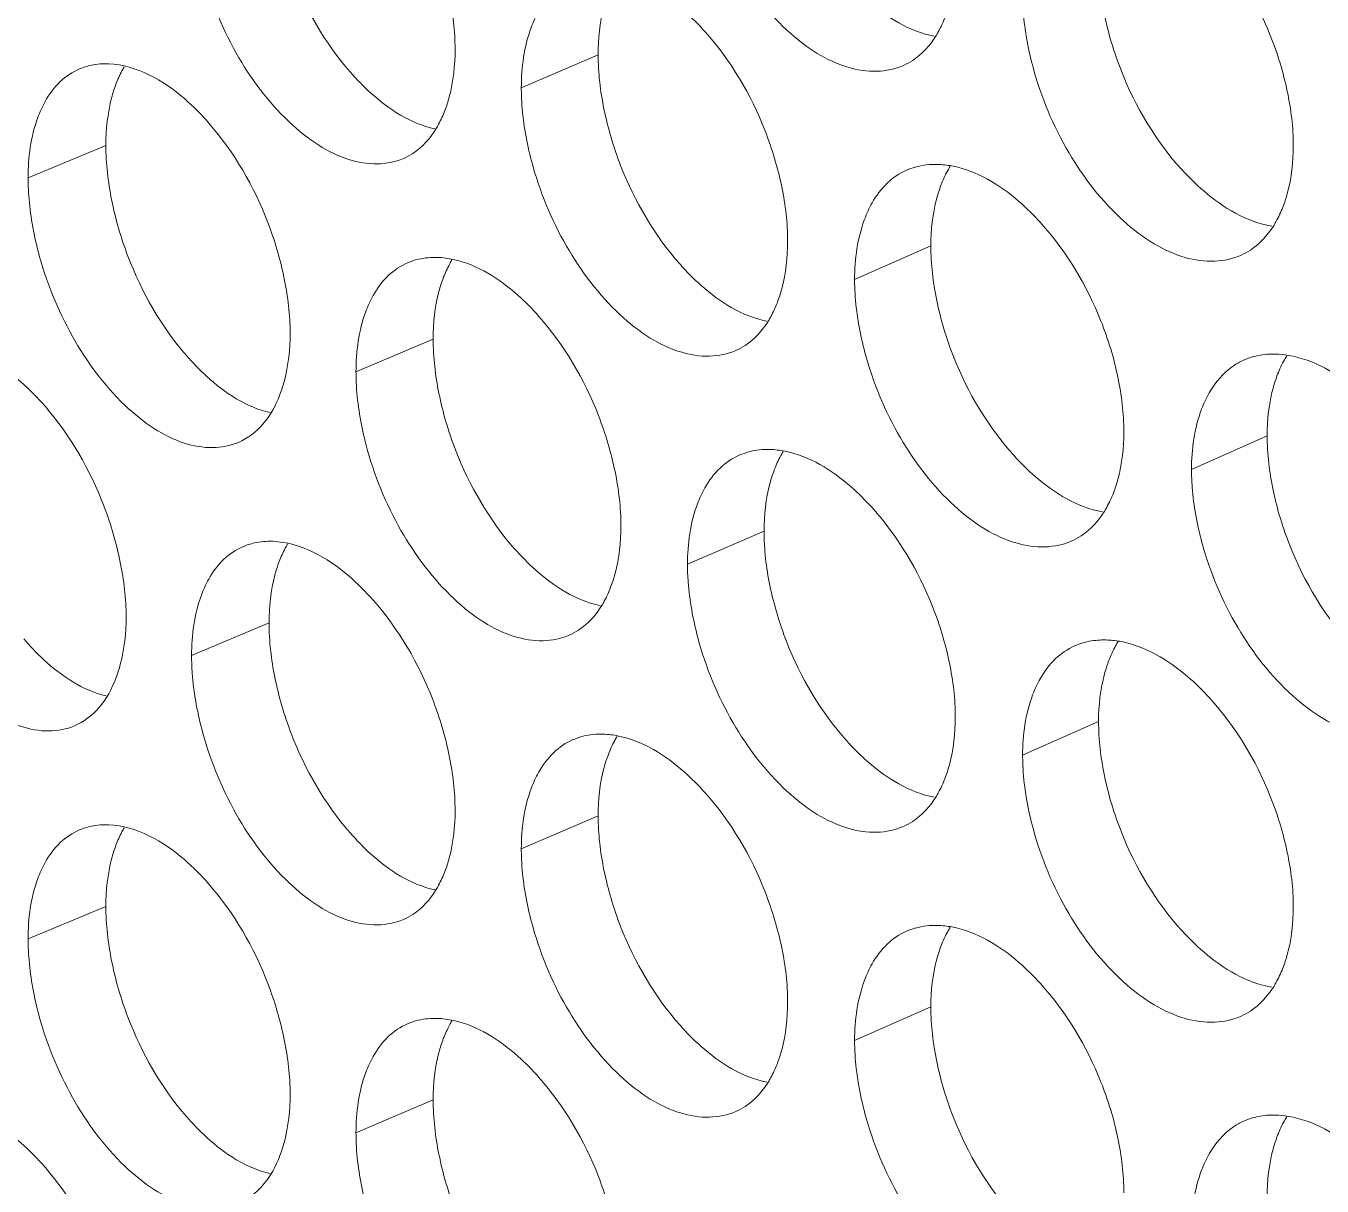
# Model space of a CAD drawing. Header units: millimetres. Extents: x 1177 to 4147, y 93 to 2194.
# Drawn here: x 2549.1 to 2562.51, y 931.65 to 943.65 of the extents above; entities that cross this region are included whole.
import ezdxf

# ---------------------------------------------------------------- set-up
doc = ezdxf.new("R2010")
doc.units = ezdxf.units.MM
doc.header["$LTSCALE"] = 0.1
doc.layers.get('0').update_dxf_attribs({"lineweight": 13})
doc.layers.add('标注', color=251, linetype='Continuous', lineweight=9)

# ---------------------------------------------------------------- blocks, each defined once
blk = doc.blocks.new('02')
at = {"layer": '标注'}
for p, q in [((4419.156, 938.919), (4418.02, 938.429)), ((4411.878, 937.578), (4410.728, 937.097)), ((4411.878, 937.578), (4410.728, 937.097)), ((4424.075, 936.091), (4422.948, 935.596)), ((4416.717, 934.716), (4415.576, 934.229)), ((4416.717, 934.716), (4415.576, 934.229)), ((4429.047, 933.286), (4427.929, 932.786)), ((4421.609, 931.877), (4420.477, 931.385)), ((4421.609, 931.877), (4420.477, 931.385)), ((4414.291, 930.519), (4413.145, 930.035)), ((4426.555, 929.061), (4425.432, 928.563)), ((4426.555, 929.061), (4425.432, 928.563)), ((4419.156, 927.669), (4418.02, 927.179)), ((4411.878, 926.328), (4410.728, 925.847)), ((4424.075, 924.841), (4422.948, 924.346)), ((4416.717, 923.466), (4415.576, 922.979))]:
    blk.add_line(p, q, dxfattribs=at)
for centre, radius, start, end in [((4411.856, 937.83), 0.952, 101.531, 112.7006), ((4411.856, 937.83), 0.952, 101.531, 112.7006), ((4424.114, 936.302), 0.993, 105.5171, 113.729), ((4416.719, 934.952), 0.968, 103.1675, 113.1121), ((4416.719, 934.952), 0.968, 103.1675, 113.1121), ((4429.11, 933.481), 1.009, 107.0166, 114.1413), ((4421.636, 932.096), 0.984, 104.7476, 113.5233), ((4421.636, 932.096), 0.984, 104.7476, 113.5233), ((4414.281, 930.763), 0.96, 102.3564, 112.9065), ((4426.606, 929.263), 1.001, 106.2734, 113.935), ((4426.606, 929.263), 1.001, 106.2734, 113.935), ((4419.171, 927.896), 0.976, 103.9644, 113.3177), ((4411.856, 926.58), 0.952, 101.531, 112.7006), ((4424.114, 925.052), 0.993, 105.5171, 113.729), ((4416.719, 923.702), 0.968, 103.1675, 113.1121), ((4429.11, 922.231), 1.009, 107.0166, 114.1413)]:
    blk.add_arc(centre, radius, start, end, dxfattribs=at)
for points, knots in [([(4417.041, 938.999), (4417.041, 939.268), (4416.974, 939.827), (4416.653, 940.911), (4416.21, 941.673), (4415.834, 942.101)], [0, 0, 0, 0, 0.238918, 0.495354, 1, 1, 1, 1]), ([(4414.291, 941.769), (4414.291, 941.5), (4414.357, 940.94), (4414.675, 939.857), (4415.114, 939.093), (4415.489, 938.665)], [0, 0, 0, 0, 0.239131, 0.495711, 1, 1, 1, 1]), ([(4420.629, 941.554), (4420.746, 941.114), (4421.087, 940.287), (4421.748, 939.422), (4422.365, 938.934), (4422.821, 938.719), (4423.267, 938.649), (4423.547, 938.707), (4423.669, 938.761)], [0, 0, 0, 0, 0.300212, 0.582985, 0.707214, 0.816283, 0.912228, 1, 1, 1, 1]), ([(4429.434, 937.573), (4429.434, 937.842), (4429.365, 938.401), (4429.035, 939.482), (4428.579, 940.239), (4428.194, 940.661)], [0, 0, 0, 0, 0.238564, 0.494601, 1, 1, 1, 1]), ([(4413.295, 940.203), (4413.409, 939.764), (4413.742, 938.939), (4414.389, 938.07), (4414.994, 937.577), (4415.442, 937.356), (4415.879, 937.28), (4416.156, 937.334), (4416.276, 937.385)], [0, 0, 0, 0, 0.301654, 0.585147, 0.709328, 0.817996, 0.913192, 1, 1, 1, 1]), ([(4426.555, 940.311), (4426.555, 940.041), (4426.623, 939.482), (4426.95, 938.4), (4427.402, 937.642), (4427.785, 937.22)], [0, 0, 0, 0, 0.238779, 0.49496, 1, 1, 1, 1]), ([(4420.738, 939.257), (4420.64, 939.367), (4420.28, 939.73), (4419.819, 940.023), (4419.459, 940.097)], [0, 0, 0, 0, 0.285164, 1, 1, 1, 1]), ([(4422.827, 940.031), (4422.926, 939.92), (4423.29, 939.553), (4423.761, 939.261), (4424.126, 939.192)], [0, 0, 0, 0, 0.285312, 1, 1, 1, 1]), ([(4419.308, 939.825), (4419.282, 939.759), (4419.189, 939.466), (4419.156, 939.155), (4419.156, 938.919)], [0, 0, 0, 0, 0.230606, 1, 1, 1, 1]), ([(4425.432, 939.813), (4425.432, 939.726), (4425.447, 939.362), (4425.514, 939.001), (4425.586, 938.733)], [0, 0, 0, 0, 0.238168, 1, 1, 1, 1]), ([(4418.275, 939.559), (4418.233, 939.483), (4418.072, 939.128), (4418.02, 938.731), (4418.02, 938.429)], [0, 0, 0, 0, 0.224262, 1, 1, 1, 1]), ([(4424.148, 939.194), (4424.161, 939.215), (4424.213, 939.304), (4424.256, 939.397), (4424.284, 939.469)], [0, 0, 0, 0, 0.242119, 1, 1, 1, 1]), ([(4421.958, 936.161), (4421.958, 936.43), (4421.89, 936.989), (4421.566, 938.072), (4421.118, 938.832), (4420.738, 939.257)], [0, 0, 0, 0, 0.238776, 0.495052, 1, 1, 1, 1]), ([(4423.669, 938.761), (4423.717, 938.782), (4423.909, 938.885), (4424.061, 939.054), (4424.148, 939.194)], [0, 0, 0, 0, 0.241108, 1, 1, 1, 1]), ([(4416.89, 938.093), (4416.915, 938.159), (4417.008, 938.452), (4417.041, 938.762), (4417.041, 938.999)], [0, 0, 0, 0, 0.230542, 1, 1, 1, 1]), ([(4419.156, 938.919), (4419.156, 938.649), (4419.223, 938.09), (4419.545, 937.007), (4419.99, 936.245), (4420.367, 935.82)], [0, 0, 0, 0, 0.23899, 0.49541, 1, 1, 1, 1]), ([(4411.489, 938.709), (4411.384, 938.665), (4411.181, 938.529), (4411.039, 938.333), (4410.979, 938.225)], [0, 0, 0, 0, 0.479105, 1, 1, 1, 1]), ([(4411.489, 938.709), (4411.384, 938.665), (4411.181, 938.529), (4411.039, 938.333), (4410.979, 938.225)], [0, 0, 0, 0, 0.479105, 1, 1, 1, 1]), ([(4413.402, 937.906), (4413.289, 938.035), (4412.887, 938.447), (4412.33, 938.768), (4411.921, 938.784)], [0, 0, 0, 0, 0.295157, 1, 1, 1, 1]), ([(4413.402, 937.906), (4413.289, 938.035), (4412.887, 938.447), (4412.33, 938.768), (4411.921, 938.784)], [0, 0, 0, 0, 0.295157, 1, 1, 1, 1]), ([(4412.149, 938.741), (4412.137, 938.722), (4412.091, 938.639), (4412.052, 938.551), (4412.027, 938.484)], [0, 0, 0, 0, 0.242084, 1, 1, 1, 1]), ([(4412.149, 938.741), (4412.137, 938.722), (4412.091, 938.639), (4412.052, 938.551), (4412.027, 938.484)], [0, 0, 0, 0, 0.242084, 1, 1, 1, 1]), ([(4415.489, 938.665), (4415.584, 938.556), (4415.935, 938.194), (4416.387, 937.9), (4416.741, 937.823)], [0, 0, 0, 0, 0.285359, 1, 1, 1, 1]), ([(4425.586, 938.733), (4425.704, 938.293), (4426.05, 937.465), (4426.72, 936.602), (4427.345, 936.118), (4427.808, 935.906), (4428.258, 935.84), (4428.542, 935.902), (4428.664, 935.957)], [0, 0, 0, 0, 0.299261, 0.581563, 0.705826, 0.815161, 0.911598, 1, 1, 1, 1]), ([(4412.027, 938.484), (4412.002, 938.418), (4411.91, 938.125), (4411.878, 937.815), (4411.878, 937.578)], [0, 0, 0, 0, 0.230164, 1, 1, 1, 1]), ([(4412.027, 938.484), (4412.002, 938.418), (4411.91, 938.125), (4411.878, 937.815), (4411.878, 937.578)], [0, 0, 0, 0, 0.230164, 1, 1, 1, 1]), ([(4418.02, 938.429), (4418.02, 938.342), (4418.034, 937.978), (4418.1, 937.616), (4418.171, 937.348)], [0, 0, 0, 0, 0.238083, 1, 1, 1, 1]), ([(4410.979, 938.225), (4410.937, 938.149), (4410.779, 937.794), (4410.728, 937.398), (4410.728, 937.097)], [0, 0, 0, 0, 0.223573, 1, 1, 1, 1]), ([(4410.979, 938.225), (4410.937, 938.149), (4410.779, 937.794), (4410.728, 937.398), (4410.728, 937.097)], [0, 0, 0, 0, 0.223573, 1, 1, 1, 1]), ([(4416.762, 937.828), (4416.774, 937.849), (4416.823, 937.934), (4416.863, 938.024), (4416.89, 938.093)], [0, 0, 0, 0, 0.242095, 1, 1, 1, 1]), ([(4414.602, 934.801), (4414.602, 935.071), (4414.535, 935.63), (4414.216, 936.714), (4413.776, 937.477), (4413.402, 937.906)], [0, 0, 0, 0, 0.238989, 0.495505, 1, 1, 1, 1]), ([(4414.602, 934.801), (4414.602, 935.071), (4414.535, 935.63), (4414.216, 936.714), (4413.776, 937.477), (4413.402, 937.906)], [0, 0, 0, 0, 0.238989, 0.495505, 1, 1, 1, 1]), ([(4416.276, 937.385), (4416.325, 937.406), (4416.522, 937.51), (4416.675, 937.684), (4416.762, 937.828)], [0, 0, 0, 0, 0.240168, 1, 1, 1, 1]), ([(4411.878, 937.578), (4411.878, 937.309), (4411.944, 936.749), (4412.26, 935.665), (4412.697, 934.9), (4413.069, 934.471)], [0, 0, 0, 0, 0.239203, 0.495862, 1, 1, 1, 1]), ([(4411.878, 937.578), (4411.878, 937.309), (4411.944, 936.749), (4412.26, 935.665), (4412.697, 934.9), (4413.069, 934.471)], [0, 0, 0, 0, 0.239203, 0.495862, 1, 1, 1, 1]), ([(4429.279, 936.665), (4429.305, 936.732), (4429.4, 937.025), (4429.434, 937.336), (4429.434, 937.573)], [0, 0, 0, 0, 0.231283, 1, 1, 1, 1]), ([(4418.171, 937.348), (4418.287, 936.908), (4418.626, 936.082), (4419.282, 935.216), (4419.895, 934.726), (4420.348, 934.509), (4420.791, 934.437), (4421.07, 934.493), (4421.191, 934.546)], [0, 0, 0, 0, 0.30069, 0.583702, 0.707914, 0.81685, 0.912547, 1, 1, 1, 1]), ([(4410.728, 937.097), (4410.728, 937.01), (4410.742, 936.645), (4410.807, 936.284), (4410.877, 936.015)], [0, 0, 0, 0, 0.238, 1, 1, 1, 1]), ([(4410.728, 937.097), (4410.728, 937.01), (4410.742, 936.645), (4410.807, 936.284), (4410.877, 936.015)], [0, 0, 0, 0, 0.238, 1, 1, 1, 1]), ([(4423.715, 937.211), (4423.61, 937.165), (4423.41, 937.028), (4423.267, 936.834), (4423.206, 936.727)], [0, 0, 0, 0, 0.481324, 1, 1, 1, 1]), ([(4424.363, 937.272), (4424.35, 937.251), (4424.298, 937.163), (4424.256, 937.07), (4424.228, 936.998)], [0, 0, 0, 0, 0.242103, 1, 1, 1, 1]), ([(4425.696, 936.437), (4425.596, 936.547), (4425.227, 936.914), (4424.752, 937.206), (4424.385, 937.274)], [0, 0, 0, 0, 0.285125, 1, 1, 1, 1]), ([(4427.785, 937.22), (4427.887, 937.109), (4428.26, 936.739), (4428.743, 936.448), (4429.116, 936.385)], [0, 0, 0, 0, 0.285248, 1, 1, 1, 1]), ([(4424.228, 936.998), (4424.203, 936.932), (4424.108, 936.639), (4424.075, 936.328), (4424.075, 936.091)], [0, 0, 0, 0, 0.230902, 1, 1, 1, 1]), ([(4423.206, 936.727), (4423.163, 936.651), (4423.001, 936.295), (4422.948, 935.898), (4422.948, 935.596)], [0, 0, 0, 0, 0.224731, 1, 1, 1, 1]), ([(4429.139, 936.385), (4429.152, 936.406), (4429.206, 936.496), (4429.25, 936.591), (4429.279, 936.665)], [0, 0, 0, 0, 0.242155, 1, 1, 1, 1]), ([(4426.929, 933.346), (4426.929, 933.616), (4426.86, 934.175), (4426.532, 935.256), (4426.079, 936.014), (4425.696, 936.437)], [0, 0, 0, 0, 0.238635, 0.494751, 1, 1, 1, 1]), ([(4428.664, 935.957), (4428.712, 935.978), (4428.901, 936.081), (4429.052, 936.247), (4429.139, 936.385)], [0, 0, 0, 0, 0.24169, 1, 1, 1, 1]), ([(4421.806, 935.254), (4421.831, 935.321), (4421.925, 935.614), (4421.958, 935.924), (4421.958, 936.161)], [0, 0, 0, 0, 0.230838, 1, 1, 1, 1]), ([(4410.877, 936.015), (4410.991, 935.576), (4411.321, 934.751), (4411.963, 933.881), (4412.564, 933.386), (4413.009, 933.164), (4413.444, 933.085), (4413.719, 933.137), (4413.839, 933.188)], [0, 0, 0, 0, 0.302139, 0.585875, 0.710041, 0.818575, 0.913518, 1, 1, 1, 1]), ([(4410.877, 936.015), (4410.991, 935.576), (4411.321, 934.751), (4411.963, 933.881), (4412.564, 933.386), (4413.009, 933.164), (4413.444, 933.085), (4413.719, 933.137), (4413.839, 933.188)], [0, 0, 0, 0, 0.302139, 0.585875, 0.710041, 0.818575, 0.913518, 1, 1, 1, 1]), ([(4424.075, 936.091), (4424.075, 935.821), (4424.143, 935.262), (4424.468, 934.18), (4424.918, 933.421), (4425.3, 932.998)], [0, 0, 0, 0, 0.238849, 0.49511, 1, 1, 1, 1]), ([(4416.339, 935.842), (4416.234, 935.798), (4416.032, 935.661), (4415.89, 935.466), (4415.83, 935.359)], [0, 0, 0, 0, 0.480026, 1, 1, 1, 1]), ([(4416.339, 935.842), (4416.234, 935.798), (4416.032, 935.661), (4415.89, 935.466), (4415.83, 935.359)], [0, 0, 0, 0, 0.480026, 1, 1, 1, 1]), ([(4416.994, 935.887), (4416.982, 935.866), (4416.934, 935.781), (4416.894, 935.692), (4416.867, 935.623)], [0, 0, 0, 0, 0.242079, 1, 1, 1, 1]), ([(4416.994, 935.887), (4416.982, 935.866), (4416.934, 935.781), (4416.894, 935.692), (4416.867, 935.623)], [0, 0, 0, 0, 0.242079, 1, 1, 1, 1]), ([(4418.279, 935.051), (4418.183, 935.16), (4417.827, 935.522), (4417.372, 935.816), (4417.015, 935.892)], [0, 0, 0, 0, 0.285173, 1, 1, 1, 1]), ([(4418.279, 935.051), (4418.183, 935.16), (4417.827, 935.522), (4417.372, 935.816), (4417.015, 935.892)], [0, 0, 0, 0, 0.285173, 1, 1, 1, 1]), ([(4420.367, 935.82), (4420.465, 935.71), (4420.825, 935.344), (4421.289, 935.051), (4421.651, 934.98)], [0, 0, 0, 0, 0.285334, 1, 1, 1, 1]), ([(4416.867, 935.623), (4416.842, 935.556), (4416.749, 935.263), (4416.717, 934.953), (4416.717, 934.716)], [0, 0, 0, 0, 0.230459, 1, 1, 1, 1]), ([(4416.867, 935.623), (4416.842, 935.556), (4416.749, 935.263), (4416.717, 934.953), (4416.717, 934.716)], [0, 0, 0, 0, 0.230459, 1, 1, 1, 1]), ([(4422.948, 935.596), (4422.948, 935.509), (4422.963, 935.145), (4423.029, 934.784), (4423.101, 934.515)], [0, 0, 0, 0, 0.23814, 1, 1, 1, 1]), ([(4415.83, 935.359), (4415.787, 935.283), (4415.627, 934.927), (4415.576, 934.531), (4415.576, 934.229)], [0, 0, 0, 0, 0.22403, 1, 1, 1, 1]), ([(4415.83, 935.359), (4415.787, 935.283), (4415.627, 934.927), (4415.576, 934.531), (4415.576, 934.229)], [0, 0, 0, 0, 0.22403, 1, 1, 1, 1]), ([(4421.673, 934.983), (4421.686, 935.004), (4421.736, 935.091), (4421.778, 935.183), (4421.806, 935.254)], [0, 0, 0, 0, 0.242107, 1, 1, 1, 1]), ([(4419.493, 931.952), (4419.493, 932.221), (4419.425, 932.781), (4419.102, 933.863), (4418.657, 934.625), (4418.279, 935.051)], [0, 0, 0, 0, 0.238846, 0.495203, 1, 1, 1, 1]), ([(4419.493, 931.952), (4419.493, 932.221), (4419.425, 932.781), (4419.102, 933.863), (4418.657, 934.625), (4418.279, 935.051)], [0, 0, 0, 0, 0.238846, 0.495203, 1, 1, 1, 1]), ([(4414.452, 933.896), (4414.477, 933.962), (4414.57, 934.255), (4414.602, 934.565), (4414.602, 934.801)], [0, 0, 0, 0, 0.230395, 1, 1, 1, 1]), ([(4414.452, 933.896), (4414.477, 933.962), (4414.57, 934.255), (4414.602, 934.565), (4414.602, 934.801)], [0, 0, 0, 0, 0.230395, 1, 1, 1, 1]), ([(4421.191, 934.546), (4421.24, 934.567), (4421.433, 934.671), (4421.586, 934.842), (4421.673, 934.983)], [0, 0, 0, 0, 0.240804, 1, 1, 1, 1]), ([(4416.717, 934.716), (4416.717, 934.447), (4416.783, 933.887), (4417.103, 932.804), (4417.545, 932.041), (4417.921, 931.614)], [0, 0, 0, 0, 0.23906, 0.495561, 1, 1, 1, 1]), ([(4416.717, 934.716), (4416.717, 934.447), (4416.783, 933.887), (4417.103, 932.804), (4417.545, 932.041), (4417.921, 931.614)], [0, 0, 0, 0, 0.23906, 0.495561, 1, 1, 1, 1]), ([(4410.983, 933.717), (4410.871, 933.847), (4410.472, 934.258), (4409.918, 934.582), (4409.51, 934.598)], [0, 0, 0, 0, 0.295598, 1, 1, 1, 1]), ([(4413.069, 934.471), (4413.163, 934.363), (4413.51, 934.002), (4413.955, 933.708), (4414.306, 933.628)], [0, 0, 0, 0, 0.285361, 1, 1, 1, 1]), ([(4413.069, 934.471), (4413.163, 934.363), (4413.51, 934.002), (4413.955, 933.708), (4414.306, 933.628)], [0, 0, 0, 0, 0.285361, 1, 1, 1, 1]), ([(4423.101, 934.515), (4423.219, 934.075), (4423.562, 933.248), (4424.227, 932.384), (4424.849, 931.898), (4425.308, 931.685), (4425.756, 931.617), (4426.038, 931.676), (4426.16, 931.731)], [0, 0, 0, 0, 0.299735, 0.582272, 0.706518, 0.81572, 0.911912, 1, 1, 1, 1]), ([(4429.168, 934.493), (4429.138, 934.494), (4429.019, 934.492), (4428.9, 934.472), (4428.815, 934.446)], [0, 0, 0, 0, 0.25678, 1, 1, 1, 1]), ([(4429.341, 934.475), (4429.328, 934.453), (4429.274, 934.363), (4429.23, 934.268), (4429.202, 934.194)], [0, 0, 0, 0, 0.242139, 1, 1, 1, 1]), ([(4430.706, 933.64), (4430.604, 933.752), (4430.226, 934.121), (4429.739, 934.412), (4429.364, 934.474)], [0, 0, 0, 0, 0.285061, 1, 1, 1, 1]), ([(4415.576, 934.229), (4415.576, 934.143), (4415.59, 933.778), (4415.656, 933.416), (4415.726, 933.148)], [0, 0, 0, 0, 0.238055, 1, 1, 1, 1]), ([(4415.576, 934.229), (4415.576, 934.143), (4415.59, 933.778), (4415.656, 933.416), (4415.726, 933.148)], [0, 0, 0, 0, 0.238055, 1, 1, 1, 1]), ([(4428.698, 934.402), (4428.646, 934.378), (4428.438, 934.263), (4428.279, 934.073), (4428.19, 933.918)], [0, 0, 0, 0, 0.240345, 1, 1, 1, 1]), ([(4429.202, 934.194), (4429.176, 934.128), (4429.081, 933.835), (4429.047, 933.523), (4429.047, 933.286)], [0, 0, 0, 0, 0.231198, 1, 1, 1, 1]), ([(4413.839, 933.188), (4413.976, 933.246), (4414.239, 933.449), (4414.392, 933.737), (4414.452, 933.896)], [0, 0, 0, 0, 0.468447, 1, 1, 1, 1]), ([(4413.839, 933.188), (4413.976, 933.246), (4414.239, 933.449), (4414.392, 933.737), (4414.452, 933.896)], [0, 0, 0, 0, 0.468447, 1, 1, 1, 1]), ([(4428.19, 933.918), (4428.147, 933.841), (4427.983, 933.486), (4427.929, 933.088), (4427.929, 932.786)], [0, 0, 0, 0, 0.225206, 1, 1, 1, 1]), ([(4412.177, 930.609), (4412.177, 930.879), (4412.11, 931.439), (4411.793, 932.523), (4411.355, 933.287), (4410.983, 933.717)], [0, 0, 0, 0, 0.23906, 0.495656, 1, 1, 1, 1]), ([(4426.775, 932.439), (4426.8, 932.506), (4426.895, 932.799), (4426.929, 933.11), (4426.929, 933.346)], [0, 0, 0, 0, 0.231134, 1, 1, 1, 1]), ([(4429.047, 933.286), (4429.047, 933.017), (4429.116, 932.458), (4429.444, 931.377), (4429.9, 930.619), (4430.284, 930.199)], [0, 0, 0, 0, 0.238709, 0.494811, 1, 1, 1, 1]), ([(4415.726, 933.148), (4415.842, 932.709), (4416.177, 931.882), (4416.829, 931.015), (4417.438, 930.523), (4417.888, 930.305), (4418.328, 930.23), (4418.606, 930.286), (4418.727, 930.338)], [0, 0, 0, 0, 0.301171, 0.584422, 0.708619, 0.817421, 0.912868, 1, 1, 1, 1]), ([(4415.726, 933.148), (4415.842, 932.709), (4416.177, 931.882), (4416.829, 931.015), (4417.438, 930.523), (4417.888, 930.305), (4418.328, 930.23), (4418.606, 930.286), (4418.727, 930.338)], [0, 0, 0, 0, 0.301171, 0.584422, 0.708619, 0.817421, 0.912868, 1, 1, 1, 1]), ([(4421.243, 932.999), (4421.138, 932.953), (4420.937, 932.817), (4420.795, 932.622), (4420.734, 932.515)], [0, 0, 0, 0, 0.480902, 1, 1, 1, 1]), ([(4421.243, 932.999), (4421.138, 932.953), (4420.937, 932.817), (4420.795, 932.622), (4420.734, 932.515)], [0, 0, 0, 0, 0.480902, 1, 1, 1, 1]), ([(4421.893, 933.055), (4421.881, 933.034), (4421.83, 932.947), (4421.788, 932.855), (4421.761, 932.784)], [0, 0, 0, 0, 0.242091, 1, 1, 1, 1]), ([(4421.893, 933.055), (4421.881, 933.034), (4421.83, 932.947), (4421.788, 932.855), (4421.761, 932.784)], [0, 0, 0, 0, 0.242091, 1, 1, 1, 1]), ([(4423.21, 932.219), (4423.111, 932.329), (4422.747, 932.694), (4422.279, 932.987), (4421.915, 933.058)], [0, 0, 0, 0, 0.285148, 1, 1, 1, 1]), ([(4423.21, 932.219), (4423.111, 932.329), (4422.747, 932.694), (4422.279, 932.987), (4421.915, 933.058)], [0, 0, 0, 0, 0.285148, 1, 1, 1, 1]), ([(4425.3, 932.998), (4425.4, 932.887), (4425.769, 932.518), (4426.246, 932.226), (4426.614, 932.161)], [0, 0, 0, 0, 0.285283, 1, 1, 1, 1]), ([(4421.761, 932.784), (4421.736, 932.718), (4421.642, 932.424), (4421.609, 932.113), (4421.609, 931.877)], [0, 0, 0, 0, 0.230754, 1, 1, 1, 1]), ([(4421.761, 932.784), (4421.736, 932.718), (4421.642, 932.424), (4421.609, 932.113), (4421.609, 931.877)], [0, 0, 0, 0, 0.230754, 1, 1, 1, 1]), ([(4427.929, 932.786), (4427.929, 932.699), (4427.944, 932.335), (4428.011, 931.974), (4428.084, 931.706)], [0, 0, 0, 0, 0.238197, 1, 1, 1, 1]), ([(4420.734, 932.515), (4420.691, 932.439), (4420.53, 932.084), (4420.477, 931.686), (4420.477, 931.385)], [0, 0, 0, 0, 0.224496, 1, 1, 1, 1]), ([(4420.734, 932.515), (4420.691, 932.439), (4420.53, 932.084), (4420.477, 931.686), (4420.477, 931.385)], [0, 0, 0, 0, 0.224496, 1, 1, 1, 1]), ([(4426.637, 932.162), (4426.65, 932.183), (4426.703, 932.272), (4426.746, 932.366), (4426.775, 932.439)], [0, 0, 0, 0, 0.242135, 1, 1, 1, 1]), ([(4424.437, 929.126), (4424.437, 929.395), (4424.369, 929.954), (4424.042, 931.036), (4423.591, 931.795), (4423.21, 932.219)], [0, 0, 0, 0, 0.238705, 0.494901, 1, 1, 1, 1]), ([(4424.437, 929.126), (4424.437, 929.395), (4424.369, 929.954), (4424.042, 931.036), (4423.591, 931.795), (4423.21, 932.219)], [0, 0, 0, 0, 0.238705, 0.494901, 1, 1, 1, 1]), ([(4426.16, 931.731), (4426.208, 931.752), (4426.399, 931.855), (4426.55, 932.023), (4426.637, 932.162)], [0, 0, 0, 0, 0.241404, 1, 1, 1, 1]), ([(4419.341, 931.046), (4419.366, 931.112), (4419.46, 931.405), (4419.493, 931.715), (4419.493, 931.952)], [0, 0, 0, 0, 0.23069, 1, 1, 1, 1]), ([(4419.341, 931.046), (4419.366, 931.112), (4419.46, 931.405), (4419.493, 931.715), (4419.493, 931.952)], [0, 0, 0, 0, 0.23069, 1, 1, 1, 1]), ([(4408.472, 931.832), (4408.585, 931.393), (4408.913, 930.568), (4409.551, 929.698), (4410.148, 929.201), (4410.589, 928.977), (4411.022, 928.896), (4411.296, 928.947), (4411.415, 928.997)], [0, 0, 0, 0, 0.302626, 0.586607, 0.710758, 0.819158, 0.913847, 1, 1, 1, 1]), ([(4421.609, 931.877), (4421.609, 931.607), (4421.676, 931.048), (4422, 929.966), (4422.447, 929.205), (4422.827, 928.781)], [0, 0, 0, 0, 0.238919, 0.49526, 1, 1, 1, 1]), ([(4421.609, 931.877), (4421.609, 931.607), (4421.676, 931.048), (4422, 929.966), (4422.447, 929.205), (4422.827, 928.781)], [0, 0, 0, 0, 0.238919, 0.49526, 1, 1, 1, 1]), ([(4413.907, 931.648), (4413.802, 931.603), (4413.6, 931.467), (4413.458, 931.272), (4413.398, 931.164)], [0, 0, 0, 0, 0.479572, 1, 1, 1, 1]), ([(4415.834, 930.851), (4415.72, 930.98), (4415.315, 931.391), (4414.756, 931.71), (4414.345, 931.725)], [0, 0, 0, 0, 0.29472, 1, 1, 1, 1]), ([(4414.565, 931.686), (4414.553, 931.666), (4414.506, 931.582), (4414.466, 931.494), (4414.44, 931.425)], [0, 0, 0, 0, 0.242079, 1, 1, 1, 1]), ([(4417.921, 931.614), (4418.018, 931.505), (4418.373, 931.141), (4418.831, 930.848), (4419.189, 930.773)], [0, 0, 0, 0, 0.28535, 1, 1, 1, 1]), ([(4417.921, 931.614), (4418.018, 931.505), (4418.373, 931.141), (4418.831, 930.848), (4419.189, 930.773)], [0, 0, 0, 0, 0.28535, 1, 1, 1, 1]), ([(4428.084, 931.706), (4428.203, 931.266), (4428.552, 930.437), (4429.226, 929.576), (4429.855, 929.094), (4430.321, 928.884), (4430.774, 928.82), (4431.058, 928.883), (4431.182, 928.939)], [0, 0, 0, 0, 0.298788, 0.580857, 0.705138, 0.814605, 0.911286, 1, 1, 1, 1]), ([(4414.44, 931.425), (4414.415, 931.359), (4414.323, 931.066), (4414.291, 930.756), (4414.291, 930.519)], [0, 0, 0, 0, 0.230311, 1, 1, 1, 1]), ([(4420.477, 931.385), (4420.477, 931.298), (4420.492, 930.933), (4420.558, 930.572), (4420.629, 930.304)], [0, 0, 0, 0, 0.238111, 1, 1, 1, 1]), ([(4420.477, 931.385), (4420.477, 931.298), (4420.492, 930.933), (4420.558, 930.572), (4420.629, 930.304)], [0, 0, 0, 0, 0.238111, 1, 1, 1, 1]), ([(4413.398, 931.164), (4413.356, 931.088), (4413.196, 930.733), (4413.145, 930.336), (4413.145, 930.035)], [0, 0, 0, 0, 0.2238, 1, 1, 1, 1]), ([(4419.211, 930.778), (4419.223, 930.798), (4419.273, 930.885), (4419.314, 930.975), (4419.341, 931.046)], [0, 0, 0, 0, 0.242099, 1, 1, 1, 1]), ([(4419.211, 930.778), (4419.223, 930.798), (4419.273, 930.885), (4419.314, 930.975), (4419.341, 931.046)], [0, 0, 0, 0, 0.242099, 1, 1, 1, 1]), ([(4417.041, 927.749), (4417.041, 928.018), (4416.974, 928.577), (4416.653, 929.661), (4416.21, 930.423), (4415.834, 930.851)], [0, 0, 0, 0, 0.238918, 0.495354, 1, 1, 1, 1]), ([(4418.727, 930.338), (4418.776, 930.359), (4418.971, 930.463), (4419.124, 930.635), (4419.211, 930.778)], [0, 0, 0, 0, 0.240491, 1, 1, 1, 1]), ([(4418.727, 930.338), (4418.776, 930.359), (4418.971, 930.463), (4419.124, 930.635), (4419.211, 930.778)], [0, 0, 0, 0, 0.240491, 1, 1, 1, 1]), ([(4412.027, 929.704), (4412.052, 929.77), (4412.145, 930.063), (4412.177, 930.373), (4412.177, 930.609)], [0, 0, 0, 0, 0.230247, 1, 1, 1, 1]), ([(4414.291, 930.519), (4414.291, 930.25), (4414.357, 929.69), (4414.675, 928.607), (4415.114, 927.843), (4415.489, 927.415)], [0, 0, 0, 0, 0.239131, 0.495711, 1, 1, 1, 1]), ([(4410.664, 930.283), (4410.756, 930.175), (4411.099, 929.816), (4411.537, 929.521), (4411.884, 929.439)], [0, 0, 0, 0, 0.285356, 1, 1, 1, 1]), ([(4420.629, 930.304), (4420.746, 929.864), (4421.087, 929.037), (4421.748, 928.172), (4422.365, 927.684), (4422.821, 927.469), (4423.267, 927.399), (4423.547, 927.457), (4423.669, 927.511)], [0, 0, 0, 0, 0.300212, 0.582985, 0.707214, 0.816283, 0.912228, 1, 1, 1, 1]), ([(4420.629, 930.304), (4420.746, 929.864), (4421.087, 929.037), (4421.748, 928.172), (4422.365, 927.684), (4422.821, 927.469), (4423.267, 927.399), (4423.547, 927.457), (4423.669, 927.511)], [0, 0, 0, 0, 0.300212, 0.582985, 0.707214, 0.816283, 0.912228, 1, 1, 1, 1]), ([(4426.665, 930.267), (4426.635, 930.268), (4426.521, 930.266), (4426.407, 930.248), (4426.325, 930.224)], [0, 0, 0, 0, 0.256633, 1, 1, 1, 1]), ([(4426.665, 930.267), (4426.635, 930.268), (4426.521, 930.266), (4426.407, 930.248), (4426.325, 930.224)], [0, 0, 0, 0, 0.256633, 1, 1, 1, 1]), ([(4426.845, 930.246), (4426.832, 930.224), (4426.78, 930.135), (4426.737, 930.041), (4426.708, 929.968)], [0, 0, 0, 0, 0.242119, 1, 1, 1, 1]), ([(4426.845, 930.246), (4426.832, 930.224), (4426.78, 930.135), (4426.737, 930.041), (4426.708, 929.968)], [0, 0, 0, 0, 0.242119, 1, 1, 1, 1]), ([(4428.194, 929.411), (4428.093, 929.522), (4427.72, 929.89), (4427.239, 930.181), (4426.868, 930.247)], [0, 0, 0, 0, 0.285096, 1, 1, 1, 1]), ([(4428.194, 929.411), (4428.093, 929.522), (4427.72, 929.89), (4427.239, 930.181), (4426.868, 930.247)], [0, 0, 0, 0, 0.285096, 1, 1, 1, 1]), ([(4413.145, 930.035), (4413.145, 929.949), (4413.16, 929.584), (4413.224, 929.222), (4413.295, 928.953)], [0, 0, 0, 0, 0.238027, 1, 1, 1, 1]), ([(4426.2, 930.178), (4426.095, 930.132), (4425.895, 929.995), (4425.752, 929.801), (4425.692, 929.694)], [0, 0, 0, 0, 0.481736, 1, 1, 1, 1]), ([(4426.2, 930.178), (4426.095, 930.132), (4425.895, 929.995), (4425.752, 929.801), (4425.692, 929.694)], [0, 0, 0, 0, 0.481736, 1, 1, 1, 1]), ([(4426.708, 929.968), (4426.683, 929.902), (4426.588, 929.609), (4426.555, 929.297), (4426.555, 929.061)], [0, 0, 0, 0, 0.23105, 1, 1, 1, 1]), ([(4426.708, 929.968), (4426.683, 929.902), (4426.588, 929.609), (4426.555, 929.297), (4426.555, 929.061)], [0, 0, 0, 0, 0.23105, 1, 1, 1, 1]), ([(4411.415, 928.997), (4411.552, 929.054), (4411.815, 929.257), (4411.967, 929.546), (4412.027, 929.704)], [0, 0, 0, 0, 0.467837, 1, 1, 1, 1]), ([(4425.692, 929.694), (4425.648, 929.618), (4425.485, 929.263), (4425.432, 928.865), (4425.432, 928.563)], [0, 0, 0, 0, 0.224968, 1, 1, 1, 1]), ([(4425.692, 929.694), (4425.648, 929.618), (4425.485, 929.263), (4425.432, 928.865), (4425.432, 928.563)], [0, 0, 0, 0, 0.224968, 1, 1, 1, 1]), ([(4429.434, 926.323), (4429.434, 926.592), (4429.365, 927.151), (4429.035, 928.232), (4428.579, 928.989), (4428.194, 929.411)], [0, 0, 0, 0, 0.238564, 0.494601, 1, 1, 1, 1]), ([(4429.434, 926.323), (4429.434, 926.592), (4429.365, 927.151), (4429.035, 928.232), (4428.579, 928.989), (4428.194, 929.411)], [0, 0, 0, 0, 0.238564, 0.494601, 1, 1, 1, 1]), ([(4424.284, 928.219), (4424.309, 928.285), (4424.404, 928.578), (4424.437, 928.889), (4424.437, 929.126)], [0, 0, 0, 0, 0.230986, 1, 1, 1, 1]), ([(4424.284, 928.219), (4424.309, 928.285), (4424.404, 928.578), (4424.437, 928.889), (4424.437, 929.126)], [0, 0, 0, 0, 0.230986, 1, 1, 1, 1]), ([(4426.555, 929.061), (4426.555, 928.791), (4426.623, 928.232), (4426.95, 927.15), (4427.402, 926.392), (4427.785, 925.97)], [0, 0, 0, 0, 0.238779, 0.49496, 1, 1, 1, 1]), ([(4426.555, 929.061), (4426.555, 928.791), (4426.623, 928.232), (4426.95, 927.15), (4427.402, 926.392), (4427.785, 925.97)], [0, 0, 0, 0, 0.238779, 0.49496, 1, 1, 1, 1]), ([(4413.295, 928.953), (4413.409, 928.514), (4413.742, 927.689), (4414.389, 926.82), (4414.994, 926.327), (4415.442, 926.106), (4415.879, 926.03), (4416.156, 926.084), (4416.276, 926.135)], [0, 0, 0, 0, 0.301654, 0.585147, 0.709328, 0.817996, 0.913192, 1, 1, 1, 1]), ([(4418.784, 928.793), (4418.68, 928.748), (4418.478, 928.611), (4418.336, 928.416), (4418.275, 928.309)], [0, 0, 0, 0, 0.48047, 1, 1, 1, 1]), ([(4419.437, 928.843), (4419.425, 928.822), (4419.375, 928.736), (4419.334, 928.646), (4419.308, 928.575)], [0, 0, 0, 0, 0.242083, 1, 1, 1, 1]), ([(4420.738, 928.007), (4420.64, 928.117), (4420.28, 928.48), (4419.819, 928.773), (4419.459, 928.847)], [0, 0, 0, 0, 0.285164, 1, 1, 1, 1]), ([(4422.827, 928.781), (4422.926, 928.67), (4423.29, 928.303), (4423.761, 928.011), (4424.126, 927.942)], [0, 0, 0, 0, 0.285312, 1, 1, 1, 1]), ([(4422.827, 928.781), (4422.926, 928.67), (4423.29, 928.303), (4423.761, 928.011), (4424.126, 927.942)], [0, 0, 0, 0, 0.285312, 1, 1, 1, 1]), ([(4419.308, 928.575), (4419.282, 928.509), (4419.189, 928.216), (4419.156, 927.905), (4419.156, 927.669)], [0, 0, 0, 0, 0.230606, 1, 1, 1, 1]), ([(4425.432, 928.563), (4425.432, 928.476), (4425.447, 928.112), (4425.514, 927.751), (4425.586, 927.483)], [0, 0, 0, 0, 0.238168, 1, 1, 1, 1]), ([(4425.432, 928.563), (4425.432, 928.476), (4425.447, 928.112), (4425.514, 927.751), (4425.586, 927.483)], [0, 0, 0, 0, 0.238168, 1, 1, 1, 1]), ([(4418.275, 928.309), (4418.233, 928.233), (4418.072, 927.878), (4418.02, 927.481), (4418.02, 927.179)], [0, 0, 0, 0, 0.224262, 1, 1, 1, 1]), ([(4424.148, 927.944), (4424.161, 927.965), (4424.213, 928.054), (4424.256, 928.147), (4424.284, 928.219)], [0, 0, 0, 0, 0.242119, 1, 1, 1, 1]), ([(4424.148, 927.944), (4424.161, 927.965), (4424.213, 928.054), (4424.256, 928.147), (4424.284, 928.219)], [0, 0, 0, 0, 0.242119, 1, 1, 1, 1]), ([(4421.958, 924.911), (4421.958, 925.18), (4421.89, 925.739), (4421.566, 926.822), (4421.118, 927.582), (4420.738, 928.007)], [0, 0, 0, 0, 0.238776, 0.495052, 1, 1, 1, 1]), ([(4423.669, 927.511), (4423.717, 927.532), (4423.909, 927.635), (4424.061, 927.804), (4424.148, 927.944)], [0, 0, 0, 0, 0.241108, 1, 1, 1, 1]), ([(4423.669, 927.511), (4423.717, 927.532), (4423.909, 927.635), (4424.061, 927.804), (4424.148, 927.944)], [0, 0, 0, 0, 0.241108, 1, 1, 1, 1]), ([(4416.89, 926.843), (4416.915, 926.909), (4417.008, 927.202), (4417.041, 927.512), (4417.041, 927.749)], [0, 0, 0, 0, 0.230542, 1, 1, 1, 1]), ([(4413.402, 926.656), (4413.289, 926.785), (4412.887, 927.197), (4412.33, 927.518), (4411.921, 927.534)], [0, 0, 0, 0, 0.295157, 1, 1, 1, 1]), ([(4419.156, 927.669), (4419.156, 927.399), (4419.223, 926.84), (4419.545, 925.757), (4419.99, 924.995), (4420.367, 924.57)], [0, 0, 0, 0, 0.23899, 0.49541, 1, 1, 1, 1]), ([(4411.489, 927.459), (4411.384, 927.415), (4411.181, 927.279), (4411.039, 927.083), (4410.979, 926.975)], [0, 0, 0, 0, 0.479105, 1, 1, 1, 1]), ([(4412.149, 927.491), (4412.137, 927.472), (4412.091, 927.389), (4412.052, 927.301), (4412.027, 927.234)], [0, 0, 0, 0, 0.242084, 1, 1, 1, 1]), ([(4415.489, 927.415), (4415.584, 927.306), (4415.935, 926.944), (4416.387, 926.65), (4416.741, 926.573)], [0, 0, 0, 0, 0.285359, 1, 1, 1, 1]), ([(4425.586, 927.483), (4425.704, 927.043), (4426.05, 926.215), (4426.72, 925.352), (4427.345, 924.868), (4427.808, 924.656), (4428.258, 924.59), (4428.542, 924.652), (4428.664, 924.707)], [0, 0, 0, 0, 0.299261, 0.581563, 0.705826, 0.815161, 0.911598, 1, 1, 1, 1]), ([(4425.586, 927.483), (4425.704, 927.043), (4426.05, 926.215), (4426.72, 925.352), (4427.345, 924.868), (4427.808, 924.656), (4428.258, 924.59), (4428.542, 924.652), (4428.664, 924.707)], [0, 0, 0, 0, 0.299261, 0.581563, 0.705826, 0.815161, 0.911598, 1, 1, 1, 1]), ([(4412.027, 927.234), (4412.002, 927.168), (4411.91, 926.875), (4411.878, 926.565), (4411.878, 926.328)], [0, 0, 0, 0, 0.230164, 1, 1, 1, 1]), ([(4418.02, 927.179), (4418.02, 927.092), (4418.034, 926.728), (4418.1, 926.366), (4418.171, 926.098)], [0, 0, 0, 0, 0.238083, 1, 1, 1, 1]), ([(4410.979, 926.975), (4410.937, 926.899), (4410.779, 926.544), (4410.728, 926.148), (4410.728, 925.847)], [0, 0, 0, 0, 0.223573, 1, 1, 1, 1]), ([(4416.762, 926.578), (4416.774, 926.599), (4416.823, 926.684), (4416.863, 926.774), (4416.89, 926.843)], [0, 0, 0, 0, 0.242095, 1, 1, 1, 1]), ([(4414.602, 923.551), (4414.602, 923.821), (4414.535, 924.38), (4414.216, 925.464), (4413.776, 926.227), (4413.402, 926.656)], [0, 0, 0, 0, 0.238989, 0.495505, 1, 1, 1, 1]), ([(4416.276, 926.135), (4416.325, 926.156), (4416.522, 926.26), (4416.675, 926.434), (4416.762, 926.578)], [0, 0, 0, 0, 0.240168, 1, 1, 1, 1]), ([(4411.878, 926.328), (4411.878, 926.059), (4411.944, 925.499), (4412.26, 924.415), (4412.697, 923.65), (4413.069, 923.221)], [0, 0, 0, 0, 0.239203, 0.495862, 1, 1, 1, 1]), ([(4429.279, 925.415), (4429.305, 925.482), (4429.4, 925.775), (4429.434, 926.086), (4429.434, 926.323)], [0, 0, 0, 0, 0.231283, 1, 1, 1, 1]), ([(4429.279, 925.415), (4429.305, 925.482), (4429.4, 925.775), (4429.434, 926.086), (4429.434, 926.323)], [0, 0, 0, 0, 0.231283, 1, 1, 1, 1]), ([(4418.171, 926.098), (4418.287, 925.658), (4418.626, 924.832), (4419.282, 923.966), (4419.895, 923.476), (4420.348, 923.259), (4420.791, 923.187), (4421.07, 923.243), (4421.191, 923.296)], [0, 0, 0, 0, 0.30069, 0.583702, 0.707914, 0.81685, 0.912547, 1, 1, 1, 1]), ([(4424.363, 926.022), (4424.35, 926.001), (4424.298, 925.913), (4424.256, 925.82), (4424.228, 925.748)], [0, 0, 0, 0, 0.242103, 1, 1, 1, 1]), ([(4425.696, 925.187), (4425.596, 925.297), (4425.227, 925.664), (4424.752, 925.956), (4424.385, 926.024)], [0, 0, 0, 0, 0.285125, 1, 1, 1, 1]), ([(4410.728, 925.847), (4410.728, 925.76), (4410.742, 925.395), (4410.807, 925.034), (4410.877, 924.765)], [0, 0, 0, 0, 0.238, 1, 1, 1, 1]), ([(4423.715, 925.961), (4423.61, 925.915), (4423.41, 925.778), (4423.267, 925.584), (4423.206, 925.477)], [0, 0, 0, 0, 0.481324, 1, 1, 1, 1]), ([(4427.785, 925.97), (4427.887, 925.859), (4428.26, 925.489), (4428.743, 925.198), (4429.116, 925.135)], [0, 0, 0, 0, 0.285248, 1, 1, 1, 1]), ([(4427.785, 925.97), (4427.887, 925.859), (4428.26, 925.489), (4428.743, 925.198), (4429.116, 925.135)], [0, 0, 0, 0, 0.285248, 1, 1, 1, 1]), ([(4424.228, 925.748), (4424.203, 925.682), (4424.108, 925.389), (4424.075, 925.078), (4424.075, 924.841)], [0, 0, 0, 0, 0.230902, 1, 1, 1, 1]), ([(4423.206, 925.477), (4423.163, 925.401), (4423.001, 925.045), (4422.948, 924.648), (4422.948, 924.346)], [0, 0, 0, 0, 0.224731, 1, 1, 1, 1]), ([(4429.139, 925.135), (4429.152, 925.156), (4429.206, 925.246), (4429.25, 925.341), (4429.279, 925.415)], [0, 0, 0, 0, 0.242155, 1, 1, 1, 1]), ([(4429.139, 925.135), (4429.152, 925.156), (4429.206, 925.246), (4429.25, 925.341), (4429.279, 925.415)], [0, 0, 0, 0, 0.242155, 1, 1, 1, 1]), ([(4426.929, 922.096), (4426.929, 922.366), (4426.86, 922.925), (4426.532, 924.006), (4426.079, 924.764), (4425.696, 925.187)], [0, 0, 0, 0, 0.238635, 0.494751, 1, 1, 1, 1]), ([(4428.664, 924.707), (4428.712, 924.728), (4428.901, 924.831), (4429.052, 924.997), (4429.139, 925.135)], [0, 0, 0, 0, 0.24169, 1, 1, 1, 1]), ([(4428.664, 924.707), (4428.712, 924.728), (4428.901, 924.831), (4429.052, 924.997), (4429.139, 925.135)], [0, 0, 0, 0, 0.24169, 1, 1, 1, 1]), ([(4421.806, 924.004), (4421.831, 924.071), (4421.925, 924.364), (4421.958, 924.674), (4421.958, 924.911)], [0, 0, 0, 0, 0.230838, 1, 1, 1, 1]), ([(4424.075, 924.841), (4424.075, 924.571), (4424.143, 924.012), (4424.468, 922.93), (4424.918, 922.171), (4425.3, 921.748)], [0, 0, 0, 0, 0.238849, 0.49511, 1, 1, 1, 1]), ([(4410.877, 924.765), (4410.991, 924.326), (4411.321, 923.501), (4411.963, 922.631), (4412.564, 922.136), (4413.009, 921.914), (4413.444, 921.835), (4413.719, 921.887), (4413.839, 921.938)], [0, 0, 0, 0, 0.302139, 0.585875, 0.710041, 0.818575, 0.913518, 1, 1, 1, 1]), ([(4418.279, 923.801), (4418.183, 923.91), (4417.827, 924.272), (4417.372, 924.566), (4417.015, 924.642)], [0, 0, 0, 0, 0.285173, 1, 1, 1, 1]), ([(4416.339, 924.592), (4416.234, 924.548), (4416.032, 924.411), (4415.89, 924.216), (4415.83, 924.109)], [0, 0, 0, 0, 0.480026, 1, 1, 1, 1]), ([(4416.994, 924.637), (4416.982, 924.616), (4416.934, 924.531), (4416.894, 924.442), (4416.867, 924.373)], [0, 0, 0, 0, 0.242079, 1, 1, 1, 1]), ([(4420.367, 924.57), (4420.465, 924.46), (4420.825, 924.094), (4421.289, 923.801), (4421.651, 923.73)], [0, 0, 0, 0, 0.285334, 1, 1, 1, 1]), ([(4416.867, 924.373), (4416.842, 924.306), (4416.749, 924.013), (4416.717, 923.703), (4416.717, 923.466)], [0, 0, 0, 0, 0.230459, 1, 1, 1, 1]), ([(4422.948, 924.346), (4422.948, 924.259), (4422.963, 923.895), (4423.029, 923.534), (4423.101, 923.265)], [0, 0, 0, 0, 0.23814, 1, 1, 1, 1]), ([(4415.83, 924.109), (4415.787, 924.033), (4415.627, 923.677), (4415.576, 923.281), (4415.576, 922.979)], [0, 0, 0, 0, 0.22403, 1, 1, 1, 1]), ([(4421.673, 923.733), (4421.686, 923.754), (4421.736, 923.841), (4421.778, 923.933), (4421.806, 924.004)], [0, 0, 0, 0, 0.242107, 1, 1, 1, 1]), ([(4419.493, 920.702), (4419.493, 920.971), (4419.425, 921.531), (4419.102, 922.613), (4418.657, 923.375), (4418.279, 923.801)], [0, 0, 0, 0, 0.238846, 0.495203, 1, 1, 1, 1]), ([(4421.191, 923.296), (4421.24, 923.317), (4421.433, 923.421), (4421.586, 923.592), (4421.673, 923.733)], [0, 0, 0, 0, 0.240804, 1, 1, 1, 1]), ([(4414.452, 922.646), (4414.477, 922.712), (4414.57, 923.005), (4414.602, 923.315), (4414.602, 923.551)], [0, 0, 0, 0, 0.230395, 1, 1, 1, 1]), ([(4410.983, 922.467), (4410.871, 922.597), (4410.472, 923.008), (4409.918, 923.332), (4409.51, 923.348)], [0, 0, 0, 0, 0.295598, 1, 1, 1, 1]), ([(4416.717, 923.466), (4416.717, 923.197), (4416.783, 922.637), (4417.103, 921.554), (4417.545, 920.791), (4417.921, 920.364)], [0, 0, 0, 0, 0.23906, 0.495561, 1, 1, 1, 1]), ([(4413.069, 923.221), (4413.163, 923.113), (4413.51, 922.752), (4413.955, 922.458), (4414.306, 922.378)], [0, 0, 0, 0, 0.285361, 1, 1, 1, 1]), ([(4423.101, 923.265), (4423.219, 922.825), (4423.562, 921.998), (4424.227, 921.134), (4424.849, 920.648), (4425.308, 920.435), (4425.756, 920.367), (4426.038, 920.426), (4426.16, 920.481)], [0, 0, 0, 0, 0.299735, 0.582272, 0.706518, 0.81572, 0.911912, 1, 1, 1, 1]), ([(4428.698, 923.152), (4428.646, 923.128), (4428.438, 923.013), (4428.279, 922.823), (4428.19, 922.668)], [0, 0, 0, 0, 0.240345, 1, 1, 1, 1]), ([(4429.168, 923.243), (4429.138, 923.244), (4429.019, 923.242), (4428.9, 923.222), (4428.815, 923.196)], [0, 0, 0, 0, 0.25678, 1, 1, 1, 1]), ([(4429.341, 923.225), (4429.328, 923.203), (4429.274, 923.113), (4429.23, 923.018), (4429.202, 922.944)], [0, 0, 0, 0, 0.242139, 1, 1, 1, 1]), ([(4430.706, 922.39), (4430.604, 922.502), (4430.226, 922.871), (4429.739, 923.162), (4429.364, 923.224)], [0, 0, 0, 0, 0.285061, 1, 1, 1, 1]), ([(4415.576, 922.979), (4415.576, 922.893), (4415.59, 922.528), (4415.656, 922.166), (4415.726, 921.898)], [0, 0, 0, 0, 0.238055, 1, 1, 1, 1]), ([(4429.202, 922.944), (4429.176, 922.878), (4429.081, 922.585), (4429.047, 922.273), (4429.047, 922.036)], [0, 0, 0, 0, 0.231198, 1, 1, 1, 1]), ([(4413.839, 921.938), (4413.976, 921.996), (4414.239, 922.199), (4414.392, 922.487), (4414.452, 922.646)], [0, 0, 0, 0, 0.468447, 1, 1, 1, 1]), ([(4428.19, 922.668), (4428.147, 922.591), (4427.983, 922.236), (4427.929, 921.838), (4427.929, 921.536)], [0, 0, 0, 0, 0.225206, 1, 1, 1, 1]), ([(4412.177, 919.359), (4412.177, 919.629), (4412.11, 920.189), (4411.793, 921.273), (4411.355, 922.037), (4410.983, 922.467)], [0, 0, 0, 0, 0.23906, 0.495656, 1, 1, 1, 1])]:
    blk.add_open_spline(points, degree=3, knots=knots, dxfattribs=at)
for points in [[(4411.921, 938.784), (4411.836, 938.787), (4411.749, 938.781), (4411.666, 938.764)], [(4411.921, 938.784), (4411.836, 938.787), (4411.749, 938.781), (4411.666, 938.764)], [(4424.174, 937.297), (4424.065, 937.3), (4423.954, 937.288), (4423.849, 937.258)], [(4424.385, 937.274), (4424.315, 937.287), (4424.245, 937.295), (4424.174, 937.297)], [(4416.782, 935.922), (4416.687, 935.925), (4416.591, 935.916), (4416.499, 935.895)], [(4416.782, 935.922), (4416.687, 935.925), (4416.591, 935.916), (4416.499, 935.895)], [(4417.015, 935.892), (4416.939, 935.909), (4416.86, 935.919), (4416.782, 935.922)], [(4417.015, 935.892), (4416.939, 935.909), (4416.86, 935.919), (4416.782, 935.922)], [(4429.364, 934.474), (4429.299, 934.485), (4429.234, 934.492), (4429.168, 934.493)], [(4421.697, 933.083), (4421.592, 933.086), (4421.486, 933.075), (4421.385, 933.048)], [(4421.697, 933.083), (4421.592, 933.086), (4421.486, 933.075), (4421.385, 933.048)], [(4421.915, 933.058), (4421.843, 933.072), (4421.77, 933.081), (4421.697, 933.083)], [(4421.915, 933.058), (4421.843, 933.072), (4421.77, 933.081), (4421.697, 933.083)], [(4414.345, 931.725), (4414.255, 931.728), (4414.163, 931.721), (4414.075, 931.701)], [(4426.868, 930.247), (4426.801, 930.258), (4426.733, 930.265), (4426.665, 930.267)], [(4426.868, 930.247), (4426.801, 930.258), (4426.733, 930.265), (4426.665, 930.267)], [(4419.233, 928.874), (4419.133, 928.877), (4419.032, 928.868), (4418.935, 928.844)], [(4419.459, 928.847), (4419.384, 928.863), (4419.308, 928.872), (4419.233, 928.874)], [(4411.921, 927.534), (4411.836, 927.537), (4411.749, 927.531), (4411.666, 927.514)], [(4424.174, 926.047), (4424.065, 926.05), (4423.954, 926.038), (4423.849, 926.008)], [(4424.385, 926.024), (4424.315, 926.037), (4424.245, 926.045), (4424.174, 926.047)], [(4416.782, 924.672), (4416.687, 924.675), (4416.591, 924.666), (4416.499, 924.645)], [(4417.015, 924.642), (4416.939, 924.659), (4416.86, 924.669), (4416.782, 924.672)], [(4429.364, 923.224), (4429.299, 923.235), (4429.234, 923.242), (4429.168, 923.243)]]:
    blk.add_open_spline(points, degree=3, dxfattribs=at)

msp = doc.modelspace()

# ---------------------------------------------------------------- block references
at = {"xscale": 0.7, "yscale": 0.7, "zscale": 0.7}
msp.add_blockref('02', (-538.391, 286.112), dxfattribs=at)

doc.saveas('drawing.dxf')
